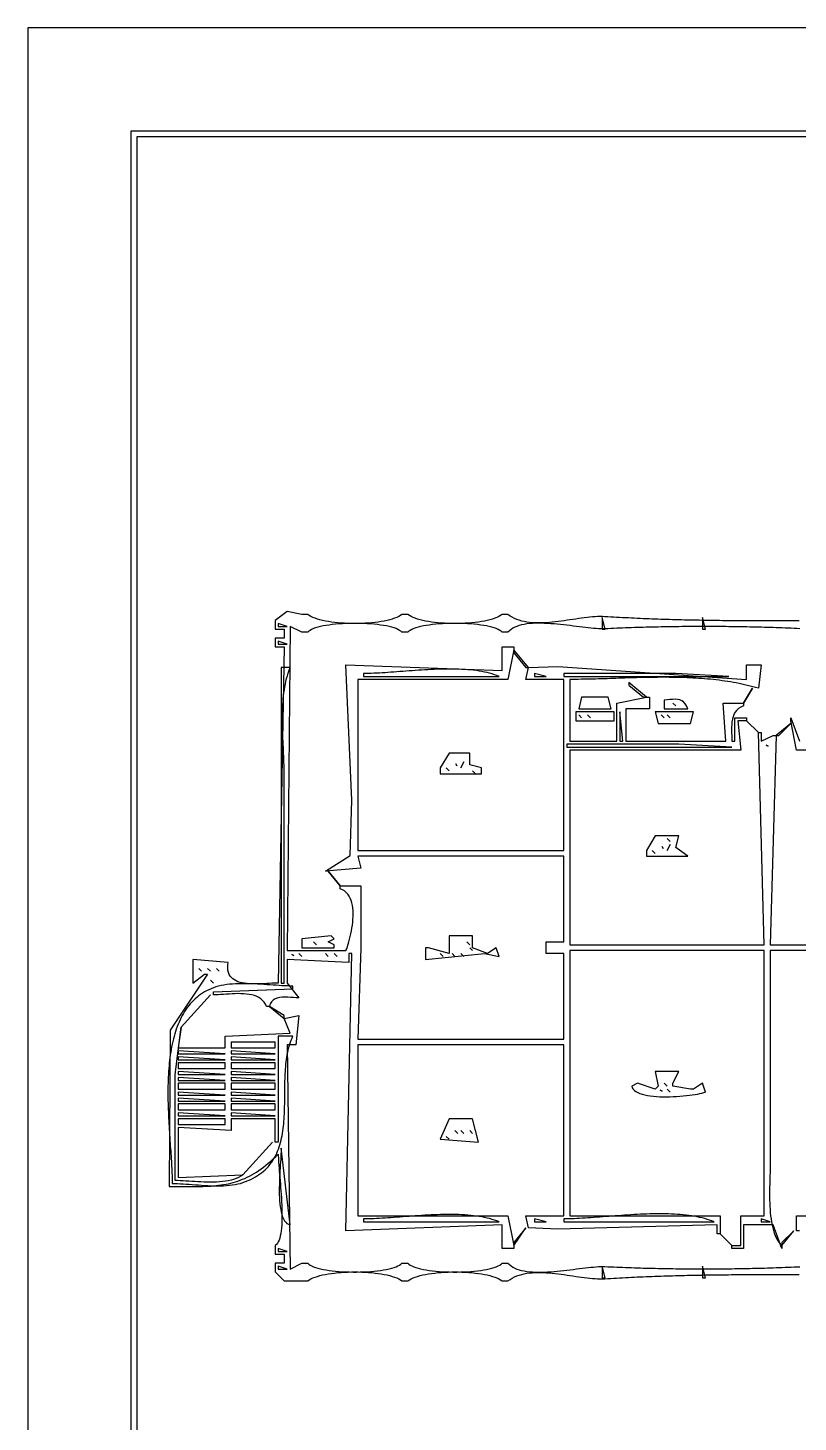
# Model space of a CAD drawing. Extents: x 0 to 1224, y 0 to 792.
# Drawn here: x 0 to 261.5, y 319.1 to 792 of the extents above; entities that cross this region are included whole.
import ezdxf

# ---------------------------------------------------------------- set-up
doc = ezdxf.new("R2010")
doc.units = 0
doc.layers.add('C7', color=7, linetype='CONTINUOUS')

msp = doc.modelspace()

# ---------------------------------------------------------------- linework, layer by layer
at = {"layer": 'C7'}
for points in [[(0, 792)], [(0, 792), (0, 0), (1224, 0), (1224, 792), (0, 792)], [(35, 757), (35, 35), (1171, 35), (1171, 757), (35, 757)], [(37, 755), (37, 37), (1169, 37), (1169, 755), (37, 755)], [(261.8651, 590.8647), (260.8636, 590.8612), (259.8623, 590.8579), (258.861, 590.855), (257.8599, 590.8525), (256.8589, 590.8503), (255.8579, 590.8484), (254.8571, 590.847), (253.8564, 590.846), (252.8557, 590.8455), (251.8552, 590.8454), (250.8547, 590.8459), (249.8544, 590.8468), (248.8541, 590.8483), (247.8538, 590.8504), (246.8537, 590.853), (245.8536, 590.8562), (244.8536, 590.8601), (243.8537, 590.8646), (242.8538, 590.8698), (241.854, 590.8757), (240.8543, 590.8823), (239.8546, 590.8897), (238.855, 590.8978), (237.8554, 590.9067), (236.8559, 590.9164), (235.8564, 590.9269), (234.8569, 590.9383), (233.8575, 590.9506), (232.8582, 590.9638), (231.8589, 590.9778), (230.8596, 590.9929), (229.8603, 591.0088), (228.8611, 591.0258), (227.8619, 591.0438), (226.8627, 591.0628), (225.8635, 591.0829), (224.8644, 591.104), (223.8652, 591.1263), (222.8661, 591.1496), (221.867, 591.1741), (220.8679, 591.1998), (219.8688, 591.2266), (218.8697, 591.2547), (217.8705, 591.284), (216.8714, 591.3146), (215.8723, 591.3464), (214.8732, 591.3795), (213.874, 591.414), (212.8749, 591.4497), (211.8757, 591.4869), (210.8765, 591.5254), (209.8773, 591.5654), (208.878, 591.6068), (207.8787, 591.6496), (206.8794, 591.6939), (205.8801, 591.7398), (204.8807, 591.7871), (203.8813, 591.836), (202.8818, 591.8864), (201.8823, 591.9385), (200.8828, 591.9921), (199.8831, 592.0474), (198.8835, 592.1044), (197.8838, 592.163), (196.884, 592.2233), (195.8842, 592.2854), (195.0903, 592.3193), (194.271, 592.3245), (193.4277, 592.3035), (192.5622, 592.2586), (191.6761, 592.1925), (190.771, 592.1074), (189.8487, 592.006), (188.9107, 591.8907), (187.9587, 591.7638), (186.9944, 591.628), (186.0194, 591.4856), (185.0353, 591.3391), (184.0439, 591.191), (183.0467, 591.0437), (182.0455, 590.8997), (181.0418, 590.7615), (180.0373, 590.6315), (179.0337, 590.5122), (178.0326, 590.406), (177.0357, 590.3155), (176.0446, 590.243), (175.061, 590.1911), (174.0865, 590.1622), (173.1228, 590.1588), (172.1715, 590.1832), (171.2343, 590.2381), (170.3128, 590.3258), (169.4087, 590.4488), (168.5237, 590.6096), (167.6593, 590.8107), (166.8173, 591.0544), (165.9992, 591.3434), (165.2068, 591.6799), (164.4417, 592.0665), (163.7055, 592.5057), (163, 593), (162, 593), (161, 593), (160.4876, 592.653), (159.8972, 592.3271), (159.2337, 592.0223), (158.5021, 591.7384), (157.7071, 591.4756), (156.8536, 591.2338), (155.9465, 591.013), (154.9907, 590.8133), (153.9911, 590.6346), (152.9525, 590.4769), (151.8797, 590.3402), (150.7778, 590.2246), (149.6514, 590.13), (148.5056, 590.0564), (147.3452, 590.0038), (146.175, 589.9723), (144.9999, 589.9618), (143.8249, 589.9723), (142.6547, 590.0038), (141.4942, 590.0564), (140.3484, 590.13), (139.2221, 590.2246), (138.1201, 590.3402), (137.0474, 590.4769), (136.0088, 590.6346), (135.0091, 590.8133), (134.0533, 591.013), (133.1462, 591.2338), (132.2928, 591.4756), (131.4978, 591.7384), (130.7661, 592.0223), (130.1027, 592.3271), (129.5123, 592.653), (129, 593), (128, 593), (127, 593), (126.4876, 592.653), (125.8972, 592.3271), (125.2337, 592.0223), (124.5021, 591.7384), (123.7071, 591.4756), (122.8536, 591.2338), (121.9465, 591.013), (120.9907, 590.8133), (119.9911, 590.6346), (118.9525, 590.4769), (117.8797, 590.3402), (116.7778, 590.2246), (115.6514, 590.13), (114.5056, 590.0564), (113.3452, 590.0038), (112.175, 589.9723), (110.9999, 589.9618), (109.8249, 589.9723), (108.6547, 590.0038), (107.4942, 590.0564), (106.3484, 590.13), (105.2221, 590.2246), (104.1201, 590.3402), (103.0474, 590.4769), (102.0088, 590.6346), (101.0091, 590.8133), (100.0533, 591.013), (99.1462, 591.2338), (98.2928, 591.4756), (97.4978, 591.7384), (96.7661, 592.0223), (96.1027, 592.3271), (95.5123, 592.653), (95, 593), (94, 593), (93, 593), (88, 594), (84, 591), (84, 588), (87, 588), (87, 585), (84, 585), (84, 582), (87, 582), (85, 468), (84.2951, 467.9908), (83.5511, 467.9662), (82.7733, 467.9301), (81.9671, 467.8864), (81.1378, 467.8392), (80.2907, 467.7925), (79.4312, 467.7503), (78.5648, 467.7166), (77.6966, 467.6954), (76.8321, 467.6908), (75.9766, 467.7066), (75.1355, 467.747), (74.3142, 467.816), (73.5179, 467.9175), (72.752, 468.0556), (72.0219, 468.2342), (71.333, 468.4574), (70.6905, 468.7291), (70.0999, 469.0535), (69.5664, 469.4344), (69.0955, 469.8759), (68.6925, 470.3821), (68.3628, 470.9568), (68.1116, 471.6042), (67.9444, 472.3282), (67.8665, 473.1328), (67.8832, 474.0221), (68, 475), (56, 476), (56, 468), (60, 471), (61, 471), (48.3179, 452), (48, 399), (49.1532, 398.9983), (50.2809, 398.994), (51.3841, 398.9883), (52.4636, 398.9823), (53.5204, 398.9772), (54.5554, 398.9741), (55.5694, 398.9743), (56.5635, 398.9787), (57.5386, 398.9888), (58.4954, 399.0054), (59.435, 399.03), (60.3583, 399.0635), (61.2662, 399.1072), (62.1596, 399.1622), (63.0394, 399.2296), (63.9065, 399.3107), (64.7618, 399.4066), (65.6063, 399.5184), (66.4409, 399.6473), (67.2665, 399.7945), (68.084, 399.9612), (68.8943, 400.1484), (69.6983, 400.3573), (70.497, 400.5892), (71.2912, 400.8451), (72.0819, 401.1262), (72.87, 401.4338), (73.6564, 401.7688), (74.442, 402.1326), (75.2278, 402.5262), (76.0146, 402.9508), (76.8033, 403.4076), (77.5949, 403.8977), (78.3904, 404.4223), (79.1905, 404.9826), (79.9962, 405.5796), (80.8085, 406.2147), (81.6283, 406.8888), (82.4563, 407.6033), (83.2937, 408.3592), (84.1413, 409.1577), (85, 410), (85.0091, 409.3914), (85.0353, 408.7025), (85.0766, 407.9389), (85.1312, 407.1066), (85.1972, 406.2112), (85.2727, 405.2586), (85.3557, 404.2544), (85.4445, 403.2046), (85.5371, 402.1148), (85.6317, 400.9909), (85.7262, 399.8386), (85.819, 398.6637), (85.908, 397.472), (85.9915, 396.2692), (86.0674, 395.0612), (86.1339, 393.8536), (86.1892, 392.6524), (86.2313, 391.4631), (86.2583, 390.2918), (86.2684, 389.144), (86.2597, 388.0256), (86.2303, 386.9424), (86.1783, 385.9001), (86.1018, 384.9046), (85.9989, 383.9615), (85.8678, 383.0767), (85.7065, 382.256), (85.5132, 381.505), (85.2859, 380.8297), (85.0229, 380.2358), (84.7221, 379.729), (84.3818, 379.3151), (84, 379), (84, 376), (87, 376), (87, 373), (84, 373), (84, 370), (87, 367), (93, 367), (94, 367), (95, 367), (95.5123, 367.3469), (96.1027, 367.6727), (96.7661, 367.9776), (97.4978, 368.2614), (98.2928, 368.5243), (99.1462, 368.766), (100.0533, 368.9868), (101.0091, 369.1865), (102.0088, 369.3653), (103.0474, 369.5229), (104.1201, 369.6596), (105.2221, 369.7752), (106.3484, 369.8699), (107.4942, 369.9434), (108.6547, 369.996), (109.8249, 370.0275), (110.9999, 370.0381), (112.175, 370.0275), (113.3452, 369.996), (114.5056, 369.9434), (115.6514, 369.8699), (116.7778, 369.7752), (117.8797, 369.6596), (118.9525, 369.5229), (119.9911, 369.3653), (120.9907, 369.1865), (121.9465, 368.9868), (122.8536, 368.766), (123.7071, 368.5243), (124.5021, 368.2614), (125.2337, 367.9776), (125.8972, 367.6727), (126.4876, 367.3469), (127, 367), (128, 367), (129, 367), (129.5123, 367.3469), (130.1027, 367.6727), (130.7661, 367.9776), (131.4978, 368.2614), (132.2928, 368.5243), (133.1462, 368.766), (134.0533, 368.9868), (135.0091, 369.1865), (136.0088, 369.3653), (137.0474, 369.5229), (138.1201, 369.6596), (139.2221, 369.7752), (140.3484, 369.8699), (141.4942, 369.9434), (142.6547, 369.996), (143.8249, 370.0275), (144.9999, 370.0381), (146.175, 370.0275), (147.3452, 369.996), (148.5056, 369.9434), (149.6514, 369.8699), (150.7778, 369.7752), (151.8797, 369.6596), (152.9525, 369.5229), (153.9911, 369.3653), (154.9907, 369.1865), (155.9465, 368.9868), (156.8536, 368.766), (157.7071, 368.5243), (158.5021, 368.2614), (159.2337, 367.9776), (159.8972, 367.6727), (160.4876, 367.3469), (161, 367), (162, 367), (163, 367), (163.7055, 367.4942), (164.4417, 367.9334), (165.2068, 368.32), (165.9992, 368.6565), (166.8173, 368.9455), (167.6593, 369.1892), (168.5237, 369.3902), (169.4087, 369.551), (170.3128, 369.6741), (171.2343, 369.7618), (172.1715, 369.8166), (173.1227, 369.8411), (174.0865, 369.8376), (175.0609, 369.8087), (176.0446, 369.7568), (177.0356, 369.6843), (178.0326, 369.5938), (179.0336, 369.4876), (180.0372, 369.3683), (181.0417, 369.2383), (182.0454, 369.1001), (183.0467, 368.9561), (184.0438, 368.8088), (185.0353, 368.6607), (186.0193, 368.5142), (186.9944, 368.3718), (187.9587, 368.2359), (188.9107, 368.1091), (189.8487, 367.9937), (190.771, 367.8923), (191.6761, 367.8073), (192.5622, 367.7412), (193.4277, 367.6963), (194.271, 367.6753), (195.0903, 367.6805), (195.8842, 367.7145), (196.884, 367.7765), (197.8838, 367.8368), (198.8835, 367.8954), (199.8831, 367.9524), (200.8828, 368.0077), (201.8823, 368.0613), (202.8818, 368.1134), (203.8813, 368.1638), (204.8807, 368.2127), (205.8801, 368.2601), (206.8794, 368.3059), (207.8787, 368.3502), (208.878, 368.3931), (209.8773, 368.4344), (210.8765, 368.4744), (211.8757, 368.5129), (212.8749, 368.5501), (213.874, 368.5859), (214.8732, 368.6203), (215.8723, 368.6535), (216.8714, 368.6853), (217.8705, 368.7158), (218.8697, 368.7451), (219.8688, 368.7732), (220.8679, 368.8001), (221.867, 368.8257), (222.8661, 368.8502), (223.8652, 368.8736), (224.8644, 368.8958), (225.8635, 368.917), (226.8627, 368.9371), (227.8619, 368.9561), (228.8611, 368.974), (229.8603, 368.991), (230.8596, 369.007), (231.8589, 369.022), (232.8582, 369.0361), (233.8575, 369.0493), (234.8569, 369.0615), (235.8564, 369.0729), (236.8559, 369.0835), (237.8554, 369.0932), (238.855, 369.1021), (239.8546, 369.1102), (240.8543, 369.1176), (241.854, 369.1242), (242.8538, 369.1301), (243.8537, 369.1353), (244.8536, 369.1398), (245.8536, 369.1436), (246.8537, 369.1469), (247.8538, 369.1495), (248.8541, 369.1516), (249.8544, 369.1531), (250.8547, 369.154), (251.8552, 369.1544), (252.8557, 369.1544), (253.8564, 369.1538), (254.8571, 369.1529), (255.8579, 369.1514), (256.8589, 369.1496), (257.8599, 369.1474), (258.861, 369.1449), (259.8623, 369.142), (260.8636, 369.1387), (261.8651, 369.1352)], [(195, 592), (195, 588), (196, 588), (195, 592)], [(229, 592), (229, 588), (230, 588), (229, 592)], [(85, 590), (85, 589), (88, 589), (85, 590)], [(262.1112, 588.2105), (261.1068, 588.2546), (260.1025, 588.2972), (259.0983, 588.3385), (258.0942, 588.3785), (257.0901, 588.417), (256.0862, 588.4542), (255.0823, 588.49), (254.0785, 588.5244), (253.0747, 588.5575), (252.071, 588.5892), (251.0674, 588.6194), (250.0639, 588.6484), (249.0604, 588.6759), (248.0569, 588.7021), (247.0536, 588.7269), (246.0502, 588.7503), (245.0469, 588.7723), (244.0437, 588.7929), (243.0405, 588.8122), (242.0373, 588.8301), (241.0342, 588.8466), (240.0311, 588.8618), (239.0281, 588.8756), (238.025, 588.888), (237.022, 588.899), (236.019, 588.9086), (235.016, 588.9169), (234.0131, 588.9238), (233.0101, 588.9293), (232.0072, 588.9334), (231.0043, 588.9362), (230.0014, 588.9375), (228.9984, 588.9375), (227.9955, 588.9362), (226.9926, 588.9334), (225.9897, 588.9293), (224.9867, 588.9238), (223.9838, 588.9169), (222.9808, 588.9086), (221.9778, 588.899), (220.9748, 588.888), (219.9717, 588.8756), (218.9687, 588.8618), (217.9656, 588.8466), (216.9625, 588.8301), (215.9593, 588.8122), (214.9561, 588.7929), (213.9529, 588.7723), (212.9496, 588.7503), (211.9462, 588.7269), (210.9429, 588.7021), (209.9394, 588.6759), (208.9359, 588.6484), (207.9324, 588.6194), (206.9288, 588.5892), (205.9251, 588.5575), (204.9213, 588.5244), (203.9175, 588.49), (202.9136, 588.4542), (201.9097, 588.417), (200.9056, 588.3785), (199.9015, 588.3385), (198.8973, 588.2972), (197.893, 588.2546), (196.8886, 588.2105), (195.8842, 588.1651), (195.2146, 588.1488), (194.4931, 588.1574), (193.7231, 588.1887), (192.9079, 588.2403), (192.0508, 588.31), (191.1553, 588.3956), (190.2246, 588.4946), (189.2622, 588.6049), (188.2713, 588.7241), (187.2553, 588.85), (186.2175, 588.9803), (185.1613, 589.1128), (184.0901, 589.245), (183.0072, 589.3749), (181.916, 589.5), (180.8197, 589.6181), (179.7218, 589.727), (178.6256, 589.8243), (177.5344, 589.9077), (176.4516, 589.975), (175.3805, 590.024), (174.3245, 590.0522), (173.287, 590.0575), (172.2712, 590.0376), (171.2806, 589.9901), (170.3184, 589.9129), (169.3881, 589.8035), (168.493, 589.6598), (167.6363, 589.4795), (166.8216, 589.2603), (166.0521, 588.9998), (165.3311, 588.6959), (164.6621, 588.3463), (164.0483, 587.9486), (163.4931, 587.5006), (163, 587), (162, 587), (161, 587), (160.6477, 587.3342), (160.1962, 587.6488), (159.6516, 587.9438), (159.0198, 588.2191), (158.3068, 588.4747), (157.5188, 588.7107), (156.6616, 588.927), (155.7413, 589.1236), (154.7639, 589.3006), (153.7354, 589.4579), (152.6618, 589.5955), (151.5492, 589.7135), (150.4035, 589.8118), (149.2307, 589.8905), (148.037, 589.9495), (146.8282, 589.9888), (145.6103, 590.0084), (144.3895, 590.0084), (143.1717, 589.9888), (141.9629, 589.9495), (140.7691, 589.8905), (139.5963, 589.8118), (138.4507, 589.7135), (137.338, 589.5955), (136.2644, 589.4579), (135.236, 589.3006), (134.2586, 589.1236), (133.3383, 588.927), (132.4811, 588.7107), (131.693, 588.4747), (130.9801, 588.2191), (130.3483, 587.9438), (129.8037, 587.6488), (129.3522, 587.3342), (129, 587), (128, 587), (127, 587), (126.6477, 587.3342), (126.1962, 587.6488), (125.6516, 587.9438), (125.0198, 588.2191), (124.3068, 588.4747), (123.5188, 588.7107), (122.6616, 588.927), (121.7413, 589.1236), (120.7639, 589.3006), (119.7354, 589.4579), (118.6618, 589.5955), (117.5492, 589.7135), (116.4035, 589.8118), (115.2307, 589.8905), (114.037, 589.9495), (112.8282, 589.9888), (111.6103, 590.0084), (110.3895, 590.0084), (109.1717, 589.9888), (107.9629, 589.9495), (106.7691, 589.8905), (105.5963, 589.8118), (104.4507, 589.7135), (103.338, 589.5955), (102.2644, 589.4579), (101.236, 589.3006), (100.2586, 589.1236), (99.3383, 588.927), (98.4811, 588.7107), (97.693, 588.4747), (96.9801, 588.2191), (96.3483, 587.9438), (95.8037, 587.6488), (95.3522, 587.3342), (95, 587), (94, 587), (93, 587), (89, 589), (88, 479), (108, 479), (108.2313, 479.6664), (108.4698, 480.3932), (108.7113, 481.1742), (108.9519, 482.0032), (109.1877, 482.8742), (109.4147, 483.7809), (109.6289, 484.7174), (109.8264, 485.6774), (110.0032, 486.6548), (110.1553, 487.6435), (110.2788, 488.6374), (110.3697, 489.6303), (110.4241, 490.6162), (110.4379, 491.5888), (110.4072, 492.5421), (110.3281, 493.47), (110.1966, 494.3662), (110.0087, 495.2247), (109.7604, 496.0394), (109.4478, 496.8042), (109.067, 497.5128), (108.6139, 498.1592), (108.0846, 498.7372), (107.4752, 499.2408), (106.7816, 499.6637), (106, 500), (106, 501), (113, 501), (113.0895, 480), (112, 449), (182, 449), (182, 478), (176, 478), (176, 482), (182, 482), (182, 511), (112, 511), (113, 507), (101, 506), (109.3966, 511.3179), (110, 530), (108, 576), (161, 574), (161, 582), (165, 582), (165, 581), (163, 571), (112, 571), (112, 513), (182, 513), (182, 571), (169, 571), (170, 575), (179.8696, 575.4159), (244, 571), (244, 576), (249, 576), (248, 568), (247.0767, 568.266), (246.1487, 568.5198), (245.2159, 568.7616), (244.2786, 568.9918), (243.3368, 569.2104), (242.3908, 569.4178), (241.4406, 569.6143), (240.4864, 569.8), (239.5283, 569.9753), (238.5664, 570.1404), (237.601, 570.2956), (236.6321, 570.4411), (235.66, 570.5771), (234.6846, 570.704), (233.7062, 570.822), (232.7249, 570.9313), (231.7408, 571.0322), (230.7542, 571.125), (229.765, 571.2098), (228.7736, 571.287), (227.7799, 571.3569), (226.7841, 571.4196), (225.7865, 571.4754), (224.787, 571.5247), (223.786, 571.5675), (222.7834, 571.6043), (221.7794, 571.6352), (220.7743, 571.6605), (219.768, 571.6805), (218.7609, 571.6954), (217.7529, 571.7054), (216.7442, 571.7109), (215.735, 571.7121), (214.7255, 571.7092), (213.7157, 571.7025), (212.7058, 571.6923), (211.6959, 571.6788), (210.6862, 571.6622), (209.6768, 571.6428), (208.6679, 571.621), (207.6595, 571.5968), (206.6519, 571.5706), (205.6452, 571.5427), (204.6395, 571.5133), (203.6349, 571.4826), (202.6316, 571.4509), (201.6298, 571.4185), (200.6295, 571.3856), (199.6309, 571.3524), (198.6342, 571.3193), (197.6394, 571.2865), (196.6468, 571.2542), (195.6565, 571.2228), (194.6685, 571.1923), (193.6831, 571.1632), (192.7004, 571.1356), (191.7205, 571.1099), (190.7436, 571.0862), (189.7698, 571.0649), (188.7992, 571.0461), (187.8321, 571.0302), (186.8684, 571.0173), (185.9084, 571.0078), (184.9522, 571.002), (184, 571), (184, 550), (200, 550), (200, 563), (210, 565), (211, 565), (211, 561), (203, 561), (203, 550), (237, 550), (236, 563), (243, 563), (243, 562), (242.0627, 561.5926), (241.2772, 561.0919), (240.6306, 560.5063), (240.1099, 559.8445), (239.7021, 559.1152), (239.3945, 558.3269), (239.1741, 557.4882), (239.0279, 556.6078), (238.9431, 555.6943), (238.9068, 554.7562), (238.906, 553.8023), (238.9278, 552.8411), (238.9593, 551.8812), (238.9877, 550.9313), (239, 550), (240, 550), (240, 558), (244, 558), (244, 557), (241, 557), (242, 547), (184, 547), (184, 481), (250, 481), (248, 553), (249, 553), (249, 550), (253, 552), (254, 552), (252, 481), (318, 481)], [(85, 584), (85, 583), (88, 583), (85, 584)], [(165, 581), (165, 580), (169, 575), (170, 575), (165, 581)], [(86, 575), (86, 468), (87, 468), (87, 539), (86.9952, 539.9602), (86.9816, 540.9303), (86.9603, 541.9096), (86.9323, 542.8975), (86.8988, 543.8932), (86.8608, 544.8962), (86.8193, 545.9057), (86.7756, 546.921), (86.7306, 547.9415), (86.6855, 548.9665), (86.6412, 549.9953), (86.599, 551.0274), (86.5599, 552.0619), (86.5249, 553.0982), (86.4952, 554.1357), (86.4718, 555.1737), (86.4559, 556.2115), (86.4484, 557.2484), (86.4505, 558.2838), (86.4633, 559.317), (86.4878, 560.3473), (86.5251, 561.3741), (86.5763, 562.3966), (86.6425, 563.4143), (86.7248, 564.4263), (86.8243, 565.4322), (86.9419, 566.4311), (87.0789, 567.4225), (87.2363, 568.4056), (87.4152, 569.3798), (87.6166, 570.3444), (87.8417, 571.2987), (88.0914, 572.2421), (88.367, 573.1739), (88.6695, 574.0934), (89, 575), (86, 575)], [(114, 573), (114, 572), (160, 572), (159.2257, 572.3076), (158.4276, 572.5915), (157.6068, 572.8524), (156.7642, 573.0911), (155.9008, 573.3083), (155.0175, 573.5047), (154.1155, 573.6812), (153.1956, 573.8384), (152.2589, 573.9772), (151.3064, 574.0983), (150.339, 574.2023), (149.3578, 574.2902), (148.3637, 574.3626), (147.3578, 574.4203), (146.3409, 574.464), (145.3142, 574.4945), (144.2786, 574.5126), (143.2352, 574.519), (142.1848, 574.5144), (141.1284, 574.4997), (140.0672, 574.4755), (139.0021, 574.4426), (137.934, 574.4018), (136.8639, 574.3538), (135.793, 574.2994), (134.722, 574.2393), (133.6521, 574.1742), (132.5842, 574.105), (131.5194, 574.0324), (130.4586, 573.9572), (129.4027, 573.88), (128.3529, 573.8017), (127.31, 573.7229), (126.2752, 573.6445), (125.2493, 573.5673), (124.2334, 573.4918), (123.2284, 573.419), (122.2354, 573.3496), (121.2553, 573.2842), (120.2892, 573.2237), (119.338, 573.1689), (118.4027, 573.1204), (117.4844, 573.079), (116.5839, 573.0456), (115.7024, 573.0207), (114.8407, 573.0053), (114, 573)], [(172, 573), (172, 572), (176, 572), (172, 573)], [(182, 573), (182, 572), (238, 572), (220, 573), (182, 573)], [(204, 570), (204, 569), (209, 565), (210, 565), (204, 570)], [(246, 568), (243, 563), (246, 568)], [(188, 565), (187, 561), (198, 561), (197, 565), (188, 565)], [(216, 564), (216, 561), (224, 561), (223.6292, 561.9866), (223.1678, 562.7609), (222.6222, 563.3459), (221.9989, 563.7649), (221.3043, 564.0411), (220.5448, 564.1978), (219.727, 564.2581), (218.8571, 564.2452), (217.9417, 564.1825), (216.9872, 564.093), (216, 564)], [(219, 563), (220, 562), (219, 563)], [(186, 560), (186, 557), (199, 557), (199, 560), (186, 560)], [(187, 559), (188, 558), (187, 559)], [(190, 559), (191, 558), (190, 559)], [(201, 560), (201, 550), (202, 550), (201, 560)], [(213, 560), (214, 556), (225, 556), (226, 560), (213, 560)], [(215, 559), (216, 558), (215, 559)], [(217, 559), (218, 558), (217, 559)], [(244, 557), (248, 553), (244, 557)], [(254, 552), (255, 552), (259, 556), (254, 552)], [(318, 547), (261, 547), (259, 557), (259, 558), (262, 550)], [(183, 549), (183, 548), (239, 548), (221, 549), (183, 549)], [(250.6667, 548.6667), (251.3333, 548.3333), (250.6667, 548.6667)], [(143, 546), (140, 541), (140, 539), (154, 539), (154, 541), (150, 542), (150, 546), (143, 546)], [(142, 541), (143, 540), (142, 541)], [(145.3333, 542.3333), (145.6667, 541.6667), (145.3333, 542.3333)], [(148, 543), (147, 541), (148, 543)], [(151, 540), (152, 539), (151, 540)], [(213, 518), (210, 513), (210, 511), (224, 511), (220, 514), (221, 518), (213, 518)], [(217, 517), (218, 516), (217, 517)], [(212, 513), (213, 512), (212, 513)], [(215.3333, 514.3333), (215.6667, 513.6667), (215.3333, 514.3333)], [(218, 515), (217, 513), (218, 515)], [(102, 506), (106, 501), (102, 506)], [(93, 483), (93, 480), (104, 480), (104, 481), (102, 482), (104, 483), (103, 484), (93, 483)], [(143, 484), (143, 478), (136, 480), (135, 480), (135, 476), (155, 478), (160, 477), (159, 480), (156, 478), (151, 480), (151, 484), (143, 484)], [(318, 479), (252, 479), (252, 406), (251.9949, 405.2627), (251.9811, 404.4695), (251.9606, 403.6251), (251.9357, 402.734), (251.9083, 401.8012), (251.8806, 400.831), (251.8547, 399.8284), (251.8327, 398.7979), (251.8167, 397.7441), (251.8088, 396.6719), (251.8111, 395.5858), (251.8257, 394.4906), (251.8548, 393.3909), (251.9004, 392.2913), (251.9646, 391.1966), (252.0496, 390.1115), (252.1574, 389.0406), (252.2902, 387.9885), (252.45, 386.9601), (252.639, 385.9598), (252.8593, 384.9925), (253.1129, 384.0628), (253.4021, 383.1753), (253.7288, 382.3348), (254.0952, 381.5459), (254.5034, 380.8133), (254.9556, 380.1416), (255.4537, 379.5356), (256, 379), (256, 378), (253, 386), (244, 386), (243, 386), (243, 378), (239, 378), (239, 379), (242, 379), (242, 389), (250, 389), (250, 479), (184, 479), (184, 389), (235, 389), (235, 383), (234, 383), (234, 386), (179.8696, 384.5841), (170, 385), (169, 389), (182, 389), (182, 447), (112, 447), (112, 389), (163, 389), (165, 379), (165, 378), (161, 378), (161, 386), (108, 384), (110, 478), (109, 478), (109, 475), (88, 476), (88, 468), (92, 463), (91.1062, 463.0217), (90.1746, 463.0739), (89.2209, 463.1367), (88.2614, 463.1904), (87.312, 463.2151), (86.3886, 463.1912), (85.5073, 463.0988), (84.6841, 462.9182), (83.9351, 462.6296), (83.2761, 462.2132), (82.7233, 461.6493), (82.2925, 460.9182), (82, 460), (81, 460), (80.6639, 460.8089), (80.2324, 461.517), (79.7129, 462.1304), (79.1129, 462.6553), (78.4398, 463.0978), (77.701, 463.4641), (76.9039, 463.7604), (76.0559, 463.9929), (75.1645, 464.1677), (74.237, 464.291), (73.281, 464.3689), (72.3038, 464.4078), (71.3128, 464.4136), (70.3155, 464.3926), (69.3193, 464.351), (68.3316, 464.2949), (67.3599, 464.2305), (66.4115, 464.1639), (65.4939, 464.1015), (64.6145, 464.0492), (63.7807, 464.0133), (63, 464), (63, 465), (90, 466), (90, 467), (89.1035, 467.0084), (88.1794, 467.0325), (87.23, 467.07), (86.2576, 467.1187), (85.2646, 467.1766), (84.2533, 467.2414), (83.2262, 467.3109), (82.1856, 467.3832), (81.1339, 467.4559), (80.0735, 467.527), (79.0066, 467.5943), (77.9357, 467.6556), (76.8632, 467.7088), (75.7913, 467.7518), (74.7226, 467.7823), (73.6593, 467.7982), (72.6038, 467.7975), (71.5585, 467.7778), (70.5258, 467.7372), (69.5079, 467.6733), (68.5074, 467.5841), (67.5266, 467.4675), (66.5677, 467.3212), (65.6333, 467.1431), (64.7256, 466.931), (63.847, 466.6829), (63, 466.3966), (62.2044, 466.0843), (61.4355, 465.7442), (60.6927, 465.3771), (59.9756, 464.9834), (59.2837, 464.5637), (58.6168, 464.1186), (57.9744, 463.6487), (57.3559, 463.1546), (56.7611, 462.6368), (56.1896, 462.0959), (55.6408, 461.5325), (55.1144, 460.9472), (54.61, 460.3406), (54.1271, 459.7131), (53.6653, 459.0655), (53.2242, 458.3983), (52.8035, 457.712), (52.4026, 457.0073), (52.0212, 456.2847), (51.6588, 455.5448), (51.315, 454.7882), (50.9894, 454.0154), (50.6817, 453.2271), (50.3913, 452.4238), (50.1179, 451.6061), (49.861, 450.7746), (49.6202, 449.9298), (49.3951, 449.0724), (49.1853, 448.2029), (48.9904, 447.3218), (48.81, 446.4299), (48.6435, 445.5275), (48.4907, 444.6154), (48.3511, 443.6941), (48.2243, 442.7642), (48.1099, 441.8263), (48.0074, 440.8809), (47.9164, 439.9286), (47.8365, 438.97), (47.7674, 438.0057), (47.7085, 437.0362), (47.6595, 436.0622), (47.62, 435.0842), (47.5894, 434.1028), (47.5675, 433.1185), (47.5538, 432.132), (47.5479, 431.1438), (47.5493, 430.1546), (47.5577, 429.1648), (47.5726, 428.175), (47.5936, 427.186), (47.6203, 426.1981), (47.6522, 425.212), (47.6891, 424.2284), (47.7304, 423.2476), (47.7757, 422.2704), (47.8246, 421.2974), (47.8767, 420.329), (47.9316, 419.3659), (47.9888, 418.4086), (48.048, 417.4577), (48.1087, 416.5139), (48.1705, 415.5777), (48.233, 414.6496), (48.2957, 413.7303), (48.3583, 412.8202), (48.4204, 411.9201), (48.4815, 411.0305), (48.5411, 410.1519), (48.599, 409.285), (48.6546, 408.4302), (48.7076, 407.5883), (48.7575, 406.7597), (48.804, 405.9451), (48.8465, 405.1451), (48.8847, 404.3601), (48.9182, 403.5908), (48.9465, 402.8378), (48.9693, 402.1016), (48.986, 401.3829), (48.9964, 400.6821), (49, 400), (49.8984, 399.9904), (50.8272, 399.9636), (51.7833, 399.9222), (52.7639, 399.8687), (53.766, 399.8058), (54.7868, 399.7362), (55.8232, 399.6625), (56.8723, 399.5873), (57.9312, 399.5132), (58.997, 399.4429), (60.0668, 399.3791), (61.1376, 399.3244), (62.2064, 399.2813), (63.2705, 399.2525), (64.3267, 399.2408), (65.3723, 399.2486), (66.4042, 399.2787), (67.4196, 399.3336), (68.4155, 399.4161), (69.3889, 399.5287), (70.337, 399.6741), (71.2568, 399.8549), (72.1455, 400.0737), (73, 400.3333), (73.935, 400.6668), (74.8278, 401.0249), (75.6794, 401.407), (76.4907, 401.8126), (77.2628, 402.2409), (77.9966, 402.6915), (78.6931, 403.1637), (79.3533, 403.657), (79.9782, 404.1707), (80.5687, 404.7042), (81.1258, 405.257), (81.6506, 405.8285), (82.1439, 406.4181), (82.6069, 407.0251), (83.0404, 407.6491), (83.4455, 408.2893), (83.8231, 408.9453), (84.1742, 409.6163), (84.4999, 410.3019), (84.801, 411.0014), (85.0785, 411.7143), (85.3336, 412.4398), (85.567, 413.1776), (85.7799, 413.9269), (85.9732, 414.6871), (86.1479, 415.4578), (86.3049, 416.2382), (86.4453, 417.0278), (86.57, 417.826), (86.6801, 418.6322), (86.7764, 419.4458), (86.86, 420.2663), (86.9319, 421.0929), (86.9931, 421.9252), (87.0444, 422.7626), (87.087, 423.6043), (87.1218, 424.45), (87.1498, 425.2989), (87.1719, 426.1504), (87.1892, 427.0041), (87.2026, 427.8592), (87.2132, 428.7153), (87.2218, 429.5716), (87.2295, 430.4276), (87.2373, 431.2828), (87.2461, 432.1364), (87.257, 432.988), (87.2709, 433.837), (87.2887, 434.6826), (87.3116, 435.5245), (87.3404, 436.3619), (87.3762, 437.1942), (87.4199, 438.0209), (87.4725, 438.8414), (87.535, 439.6551), (87.6084, 440.4614), (87.6936, 441.2597), (87.7917, 442.0495), (87.9037, 442.83), (88.0304, 443.6007), (88.173, 444.3611), (88.3323, 445.1106), (88.5094, 445.8484), (88.7052, 446.5742), (88.9207, 447.2872), (89.157, 447.9868), (89.415, 448.6726), (89.6956, 449.3438), (90, 450), (85, 450), (85, 414), (84, 414), (84, 422), (69, 422), (69, 418), (51, 419), (51, 402), (73, 403), (72.292, 402.5166), (71.5313, 402.0946), (70.722, 401.7304), (69.8684, 401.4204), (68.9748, 401.1609), (68.0453, 400.9483), (67.0842, 400.779), (66.0957, 400.6493), (65.084, 400.5555), (64.0534, 400.4942), (63.008, 400.4616), (61.9521, 400.4541), (60.8899, 400.468), (59.8257, 400.4998), (58.7637, 400.5458), (57.708, 400.6024), (56.663, 400.6659), (55.6328, 400.7327), (54.6217, 400.7993), (53.6338, 400.8618), (52.6735, 400.9168), (51.745, 400.9606), (50.8524, 400.9895), (50, 401), (50, 437), (52, 453), (51, 446), (67, 446), (67, 450), (89, 451), (87, 456), (92, 457), (91, 447), (88, 447), (89, 371), (93, 373), (94, 373), (95, 373), (95.3522, 372.6657), (95.8037, 372.351), (96.3483, 372.0561), (96.9801, 371.7808), (97.693, 371.5252), (98.4811, 371.2892), (99.3383, 371.0729), (100.2586, 370.8763), (101.236, 370.6993), (102.2644, 370.542), (103.338, 370.4043), (104.4507, 370.2863), (105.5963, 370.188), (106.7691, 370.1094), (107.9629, 370.0504), (109.1717, 370.011), (110.3895, 369.9914), (111.6103, 369.9914), (112.8282, 370.011), (114.037, 370.0504), (115.2307, 370.1094), (116.4035, 370.188), (117.5492, 370.2863), (118.6618, 370.4043), (119.7354, 370.542), (120.7639, 370.6993), (121.7413, 370.8763), (122.6616, 371.0729), (123.5188, 371.2892), (124.3068, 371.5252), (125.0198, 371.7808), (125.6516, 372.0561), (126.1962, 372.351), (126.6477, 372.6657), (127, 373), (128, 373), (129, 373), (129.3522, 372.6657), (129.8037, 372.351), (130.3483, 372.0561), (130.9801, 371.7808), (131.693, 371.5252), (132.4811, 371.2892), (133.3383, 371.0729), (134.2586, 370.8763), (135.236, 370.6993), (136.2644, 370.542), (137.338, 370.4043), (138.4507, 370.2863), (139.5963, 370.188), (140.7691, 370.1094), (141.9629, 370.0504), (143.1717, 370.011), (144.3895, 369.9914), (145.6103, 369.9914), (146.8282, 370.011), (148.037, 370.0504), (149.2307, 370.1094), (150.4035, 370.188), (151.5492, 370.2863), (152.6618, 370.4043), (153.7354, 370.542), (154.7639, 370.6993), (155.7413, 370.8763), (156.6616, 371.0729), (157.5188, 371.2892), (158.3068, 371.5252), (159.0198, 371.7808), (159.6516, 372.0561), (160.1962, 372.351), (160.6477, 372.6657), (161, 373), (162, 373), (163, 373), (163.4931, 372.4993), (164.0483, 372.0513), (164.6621, 371.6536), (165.3311, 371.3039), (166.0521, 371), (166.8216, 370.7396), (167.6364, 370.5203), (168.493, 370.34), (169.3881, 370.1963), (170.3185, 370.087), (171.2806, 370.0097), (172.2712, 369.9623), (173.287, 369.9423), (174.3245, 369.9476), (175.3805, 369.9759), (176.4516, 370.0248), (177.5344, 370.0922), (178.6256, 370.1756), (179.7218, 370.2729), (180.8197, 370.3817), (181.916, 370.4998), (183.0072, 370.625), (184.0901, 370.7548), (185.1613, 370.8871), (186.2175, 371.0195), (187.2552, 371.1498), (188.2712, 371.2757), (189.2621, 371.395), (190.2246, 371.5053), (191.1553, 371.6043), (192.0508, 371.6898), (192.9078, 371.7595), (193.7231, 371.8111), (194.4931, 371.8424), (195.2146, 371.851), (195.8842, 371.8348), (196.8886, 371.7893), (197.893, 371.7452), (198.8973, 371.7026), (199.9015, 371.6613), (200.9056, 371.6213), (201.9097, 371.5828), (202.9136, 371.5456), (203.9175, 371.5098), (204.9213, 371.4754), (205.9251, 371.4423), (206.9288, 371.4106), (207.9324, 371.3803), (208.9359, 371.3514), (209.9394, 371.3239), (210.9429, 371.2977), (211.9462, 371.2729), (212.9496, 371.2495), (213.9529, 371.2275), (214.9561, 371.2068), (215.9593, 371.1876), (216.9625, 371.1697), (217.9656, 371.1531), (218.9687, 371.138), (219.9717, 371.1242), (220.9748, 371.1118), (221.9778, 371.1008), (222.9808, 371.0912), (223.9838, 371.0829), (224.9867, 371.076), (225.9897, 371.0705), (226.9926, 371.0664), (227.9955, 371.0636), (228.9984, 371.0622), (230.0014, 371.0622), (231.0043, 371.0636), (232.0072, 371.0664), (233.0101, 371.0705), (234.0131, 371.076), (235.016, 371.0829), (236.019, 371.0911), (237.022, 371.1008), (238.025, 371.1118), (239.0281, 371.1242), (240.0311, 371.138), (241.0342, 371.1531), (242.0373, 371.1696), (243.0405, 371.1875), (244.0437, 371.2068), (245.0469, 371.2275), (246.0502, 371.2495), (247.0536, 371.2729), (248.0569, 371.2977), (249.0604, 371.3239), (250.0639, 371.3514), (251.0674, 371.3803), (252.071, 371.4106), (253.0747, 371.4423), (254.0785, 371.4753), (255.0823, 371.5098), (256.0862, 371.5456), (257.0901, 371.5827), (258.0942, 371.6213), (259.0983, 371.6612), (260.1025, 371.7025), (261.1068, 371.7452), (262.1112, 371.7893)], [(89.6667, 477.6667), (90.3333, 477.3333), (89.6667, 477.6667)], [(92, 478), (93, 477), (92, 478)], [(97, 482), (98, 481), (97, 482)], [(101, 478), (102, 477), (101, 478)], [(104, 478), (105, 477), (104, 478)], [(140, 478), (141, 477), (140, 478)], [(144, 478), (145, 477), (144, 478)], [(147, 478), (148, 477), (147, 478)], [(149, 482), (150, 481), (149, 482)], [(150, 480), (151, 479), (150, 480)], [(58, 473), (59, 472), (58, 473)], [(61, 473), (62, 472), (61, 473)], [(64, 473), (65, 472), (64, 473)], [(62, 469), (63, 468), (62, 469)], [(62, 464), (52, 453), (62, 464)], [(82, 460), (87, 456), (87, 457), (82, 460)], [(51, 445), (51, 444), (67, 444), (51, 445)], [(69, 448), (69, 446), (84, 446), (84, 448), (69, 448)], [(69, 445), (69, 444), (84, 444), (69, 445)], [(51, 443), (51, 442), (67, 442), (51, 443)], [(51, 441), (51, 439), (67, 439), (67, 441), (51, 441)], [(69, 443), (69, 442), (84, 442), (69, 443)], [(69, 441), (69, 439), (84, 439), (84, 441), (69, 441)], [(51, 438), (51, 437), (67, 437), (51, 438)], [(51, 436), (51, 435), (67, 435), (51, 436)], [(69, 438), (69, 437), (84, 437), (69, 438)], [(69, 436), (69, 435), (84, 435), (69, 436)], [(213, 438), (214, 433), (213, 432), (207, 434), (205, 433), (205.1818, 432.4727), (205.4851, 431.9947), (205.9017, 431.5642), (206.4236, 431.1793), (207.0426, 430.8383), (207.7507, 430.5392), (208.5398, 430.2802), (209.4017, 430.0594), (210.3285, 429.8751), (211.3119, 429.7254), (212.3439, 429.6084), (213.4164, 429.5223), (214.5213, 429.4652), (215.6505, 429.4354), (216.7959, 429.4309), (217.9494, 429.4499), (219.1029, 429.4907), (220.2484, 429.5513), (221.3777, 429.6298), (222.4827, 429.7245), (223.5553, 429.8336), (224.5875, 429.9551), (225.5711, 430.0872), (226.4981, 430.2281), (227.3604, 430.376), (228.1498, 430.5289), (228.8582, 430.6851), (229.4776, 430.8428), (230, 431), (229, 434), (226, 432), (225, 432), (219, 433), (219, 434), (221, 438), (213, 438)], [(51, 434), (51, 432), (67, 432), (67, 434), (51, 434)], [(51, 431), (51, 430), (67, 430), (51, 431)], [(69, 434), (69, 432), (84, 432), (84, 434), (69, 434)], [(69, 431), (69, 430), (84, 430), (69, 431)], [(214.6667, 431.6667), (215.3333, 431.3333), (214.6667, 431.6667)], [(216, 434), (217, 433), (216, 434)], [(217, 432), (218, 431), (217, 432)], [(51, 429), (51, 428), (67, 428), (51, 429)], [(51, 427), (51, 425), (67, 425), (67, 427), (51, 427)], [(69, 429), (69, 428), (84, 428), (69, 429)], [(69, 427), (69, 425), (84, 425), (84, 427), (69, 427)], [(51, 424), (51, 423), (67, 423), (51, 424)], [(51, 422), (51, 420), (67, 420), (67, 422), (51, 422)], [(69, 424), (69, 423), (84, 423), (69, 424)], [(143, 422), (140, 415), (153, 414), (151, 422), (143, 422)], [(145, 418), (146, 417), (145, 418)], [(147, 418), (148, 417), (147, 418)], [(150, 418), (151, 417), (150, 418)], [(83, 414), (73, 403), (83, 414)], [(86, 412), (85.9913, 411.4206), (85.9669, 410.7544), (85.9293, 410.0086), (85.881, 409.1903), (85.8245, 408.3067), (85.7622, 407.365), (85.6966, 406.3723), (85.6302, 405.3359), (85.5656, 404.263), (85.5051, 403.1606), (85.4513, 402.036), (85.4066, 400.8965), (85.3736, 399.749), (85.3547, 398.6009), (85.3524, 397.4593), (85.3692, 396.3314), (85.4076, 395.2244), (85.47, 394.1455), (85.5589, 393.1017), (85.6769, 392.1004), (85.8264, 391.1487), (86.0099, 390.2538), (86.2299, 389.4228), (86.4889, 388.663), (86.7893, 387.9814), (87.1336, 387.3854), (87.5243, 386.8821), (87.964, 386.4786), (88.455, 386.1822), (89, 386), (86, 412)], [(142, 416), (143, 415), (142, 416)], [(114, 388), (114, 387), (160, 387), (159.2257, 387.3076), (158.4276, 387.5915), (157.6068, 387.8524), (156.7641, 388.0911), (155.9007, 388.3083), (155.0175, 388.5047), (154.1154, 388.6812), (153.1956, 388.8384), (152.2589, 388.9772), (151.3063, 389.0982), (150.339, 389.2023), (149.3578, 389.2902), (148.3637, 389.3626), (147.3577, 389.4202), (146.3409, 389.464), (145.3142, 389.4945), (144.2786, 389.5126), (143.2351, 389.519), (142.1847, 389.5144), (141.1284, 389.4996), (140.0672, 389.4754), (139.0021, 389.4426), (137.934, 389.4017), (136.8639, 389.3537), (135.793, 389.2993), (134.722, 389.2392), (133.6521, 389.1742), (132.5843, 389.105), (131.5194, 389.0324), (130.4586, 388.9571), (129.4028, 388.88), (128.3529, 388.8016), (127.3101, 388.7229), (126.2752, 388.6445), (125.2493, 388.5672), (124.2334, 388.4918), (123.2285, 388.419), (122.2354, 388.3496), (121.2554, 388.2842), (120.2893, 388.2237), (119.3381, 388.1689), (118.4028, 388.1204), (117.4844, 388.079), (116.584, 388.0456), (115.7024, 388.0207), (114.8407, 388.0053), (114, 388)], [(172, 388), (172, 387), (176, 387), (172, 388)], [(182, 388), (182, 387), (233, 387), (232.2312, 387.3067), (231.4401, 387.5919), (230.6275, 387.8561), (229.7943, 388.0999), (228.9413, 388.324), (228.0694, 388.5289), (227.1793, 388.7154), (226.272, 388.8839), (225.3482, 389.0352), (224.4088, 389.1698), (223.4547, 389.2885), (222.4867, 389.3916), (221.5056, 389.4801), (220.5122, 389.5543), (219.5075, 389.615), (218.4922, 389.6627), (217.4672, 389.6982), (216.4334, 389.722), (215.3915, 389.7347), (214.3424, 389.7369), (213.2869, 389.7293), (212.2259, 389.7125), (211.1603, 389.6871), (210.0908, 389.6538), (209.0184, 389.613), (207.9438, 389.5656), (206.8678, 389.512), (205.7914, 389.453), (204.7154, 389.3891), (203.6406, 389.3209), (202.5678, 389.2491), (201.4979, 389.1743), (200.4317, 389.0971), (199.3701, 389.0181), (198.3139, 388.938), (197.264, 388.8573), (196.2211, 388.7767), (195.1862, 388.6969), (194.16, 388.6183), (193.1435, 388.5417), (192.1374, 388.4677), (191.1426, 388.3968), (190.1599, 388.3298), (189.1901, 388.2672), (188.2342, 388.2096), (187.2929, 388.1577), (186.3672, 388.1121), (185.4577, 388.0734), (184.5654, 388.0422), (183.6911, 388.0191), (182.8357, 388.0048), (182, 388)], [(249, 388), (249, 387), (252, 387), (249, 388)], [(262, 384), (261, 384), (261, 389), (318, 389)], [(169, 385), (165, 380), (165, 379), (169, 385)], [(260, 384), (256, 380), (256, 379), (260, 384)], [(235, 383), (239, 379), (235, 383)], [(85, 378), (85, 377), (88, 377), (85, 378)], [(85, 372), (85, 371), (88, 371), (85, 372)], [(195, 372), (195, 368), (196, 368), (195, 372)], [(229, 372), (229, 368), (230, 368), (229, 372)]]:
    msp.add_lwpolyline(points, dxfattribs=at)

doc.saveas('drawing.dxf')
